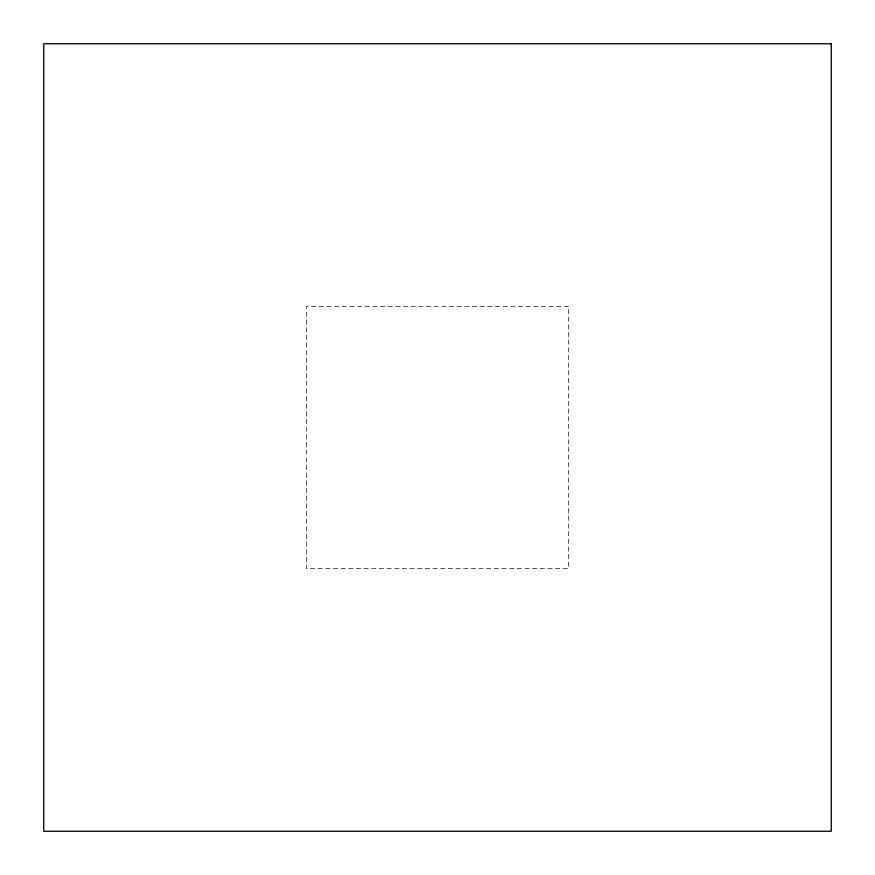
<?xml version="1.0" encoding="UTF-8"?>
<svg xmlns="http://www.w3.org/2000/svg" width="875" height="875" viewBox="0 0 875 875"><rect width="100%" height="100%" fill="white"/><g stroke="black" fill="none" stroke-linecap="round" stroke-linejoin="round"><path stroke-width="0.66" stroke-dasharray="4.38 3.28" d="M568.641 306.359L306.359 306.359L306.359 568.641L568.641 568.641L568.641 306.359"/><path stroke-width="1.31" d="M831.25 43.75L43.75 43.75L43.75 831.25L831.25 831.25L831.25 43.75"/></g></svg>
